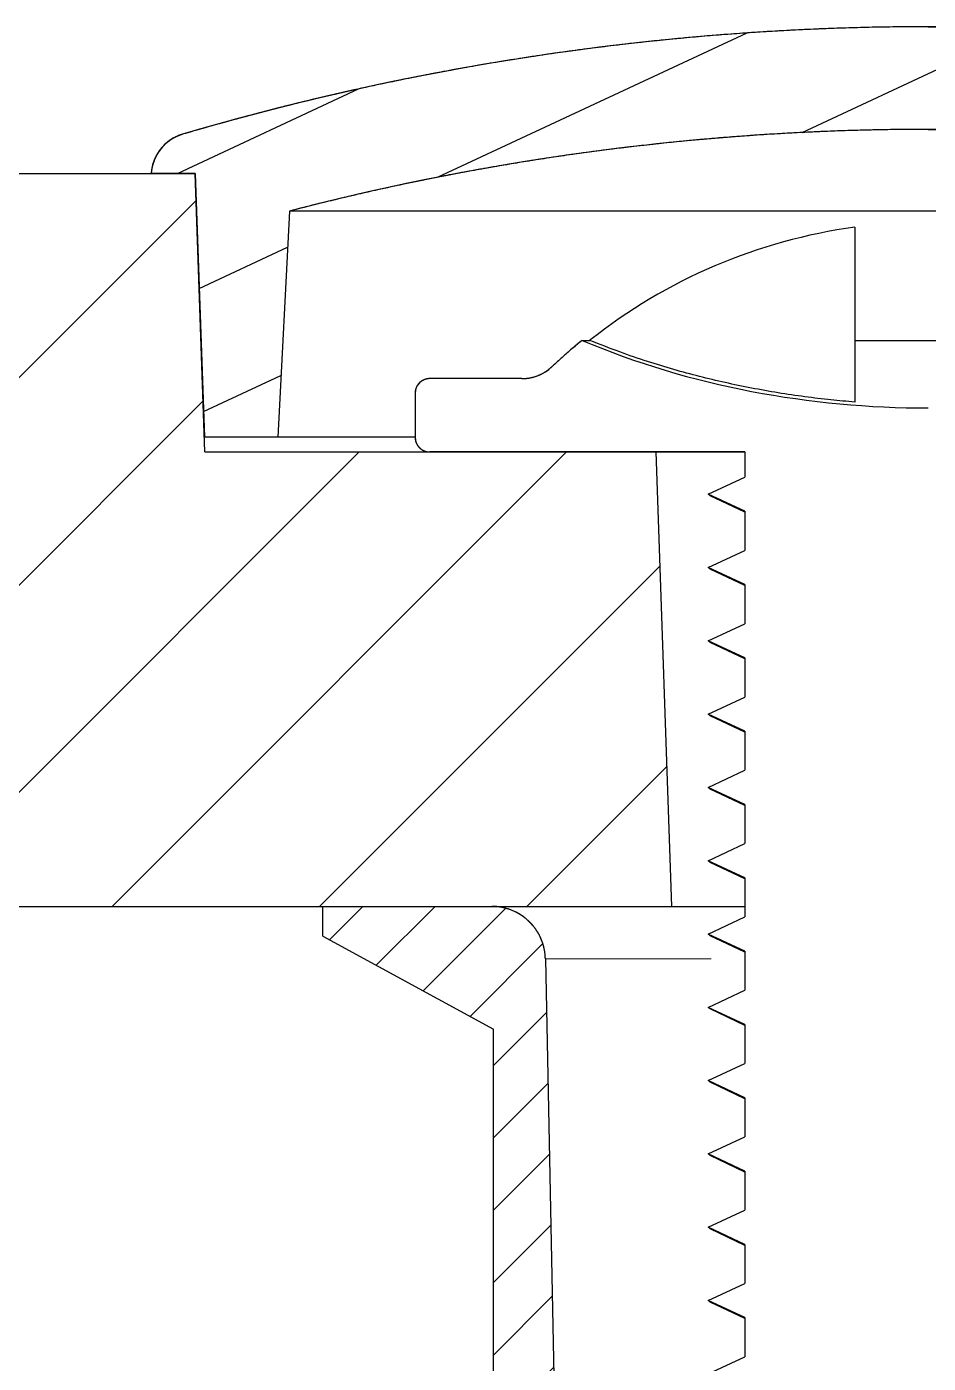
# Model space of a CAD drawing. Header units: millimetres. Extents: x 15 to 334, y 2 to 223.
# Drawn here: x 140.52 to 146.67, y 112.53 to 121.65 of the extents above; entities that cross this region are included whole.
import ezdxf

# ---------------------------------------------------------------- set-up
doc = ezdxf.new("R2010")
doc.units = ezdxf.units.MM
doc.layers.add('HATCH', color=56, linetype='Continuous')
doc.layers.add('SLD-0', color=179, linetype='Continuous')
doc.layers.add('PART', color=179, linetype='Continuous', lineweight=15)

msp = doc.modelspace()

# ---------------------------------------------------------------- hatches: boundary and pattern name
at = {"linetype": 'Continuous'}
h = msp.add_hatch(dxfattribs=at)
h.set_pattern_fill('ANSI31', color=2, scale=0.243711, angle=160, style=0)
edge = h.paths.add_edge_path(flags=0)
edge.add_spline(control_points=[(151.7556, 120.9145), (151.8798, 120.8779), (151.961, 120.777), (151.9701, 120.6478)], knot_values=[0, 0, 0, 0, 1, 1, 1, 1], weights=[1, 0.880922, 0.880922, 1], degree=3, periodic=0)
edge.add_line((151.9701, 120.6478), (151.6701, 120.6478))
edge.add_line((151.6701, 120.6478), (151.6073, 118.8478))
edge.add_line((151.6073, 118.8478), (151.1073, 118.8478))
edge.add_line((151.1073, 118.8478), (151.0264, 120.3904))
edge.add_spline(control_points=[(151.0264, 120.3904), (149.602, 120.761), (148.142, 120.9478), (146.6701, 120.9478)], knot_values=[0, 0, 0, 0, 1, 1, 1, 1], weights=[1, 0.994608, 0.994608, 1], degree=3, periodic=0)
edge.add_spline(control_points=[(146.6701, 120.9478), (145.1982, 120.9478), (143.7383, 120.761), (142.3138, 120.3904)], knot_values=[0, 0, 0, 0, 1, 1, 1, 1], weights=[1, 0.994608, 0.994608, 1], degree=3, periodic=0)
edge.add_line((142.3138, 120.3904), (142.233, 118.8478))
edge.add_line((142.233, 118.8478), (141.733, 118.8478))
edge.add_line((141.733, 118.8478), (141.6701, 120.6478))
edge.add_line((141.6701, 120.6478), (141.3701, 120.6478))
edge.add_spline(control_points=[(141.3701, 120.6478), (141.3792, 120.777), (141.4604, 120.8779), (141.5846, 120.9145)], knot_values=[0, 0, 0, 0, 1, 1, 1, 1], weights=[1, 0.880922, 0.880922, 1], degree=3, periodic=0)
edge.add_spline(control_points=[(141.5846, 120.9145), (143.2388, 121.4017), (144.9456, 121.6478), (146.6701, 121.6478)], knot_values=[0, 0, 0, 0, 1, 1, 1, 1], weights=[1, 0.993175, 0.993175, 1], degree=3, periodic=0)
edge.add_spline(control_points=[(146.6701, 121.6478), (148.3946, 121.6478), (150.1014, 121.4017), (151.7556, 120.9145)], knot_values=[0, 0, 0, 0, 1, 1, 1, 1], weights=[1, 0.993175, 0.993175, 1], degree=3, periodic=0)
h = msp.add_hatch(dxfattribs=at)
h.set_pattern_fill('ANSI31', color=2, scale=0.31496, style=0)
h.paths.add_polyline_path([(54.6038, 118.7478), (54.6701, 120.6478), (57.8706, 120.6478), (57.9457, 118.4978), (59.1701, 118.4978), (59.2147, 117.6478), (137.1256, 117.6478), (137.1701, 118.4978), (138.3945, 118.4978), (138.4696, 120.6478), (141.6701, 120.6478), (141.7365, 118.7478), (144.8119, 118.7478), (144.9201, 115.6478), (140.2508, 115.6478), (140.1701, 117.1871), (139.1701, 117.1871), (139.0894, 115.6478), (118.1701, 115.6478), (118.1544, 115.9478), (78.1858, 115.9478), (78.1701, 115.6478), (57.2508, 115.6478), (57.1701, 117.1871), (56.1701, 117.1871), (56.0894, 115.6478), (51.4201, 115.6478), (51.5284, 118.7478)], flags=0)
at = {"layer": 'HATCH'}
h = msp.add_hatch(dxfattribs=at)
h.set_pattern_fill('ANSI31', color=2, scale=0.11, style=0)
edge = h.paths.add_edge_path(flags=0)
edge.add_line((145.7284, 101.4798), (145.7488, 100.4812))
edge.add_line((145.7488, 100.4812), (145.8802, 85.5914))
edge.add_line((145.8802, 85.5914), (145.8802, 84.5794))
edge.add_line((145.8802, 84.5794), (145.3742, 84.5794))
edge.add_line((145.3742, 84.5794), (145.3742, 85.5914))
edge.add_line((145.3742, 85.5914), (144.008, 85.5914))
edge.add_line((144.008, 85.5914), (143.755, 87.0082))
edge.add_line((143.755, 87.0082), (143.755, 88.7286))
edge.add_line((143.755, 88.7286), (143.4545, 90.4316))
edge.add_line((143.4545, 90.4316), (144.0232, 90.6386))
edge.add_line((144.0232, 90.6386), (143.4514, 92.0682))
edge.add_line((143.4514, 92.0682), (143.4514, 93.2826))
edge.add_line((143.4514, 93.2826), (144.0586, 93.2826))
edge.add_line((144.0586, 93.2826), (144.0586, 93.4472))
edge.add_line((144.0586, 93.4472), (144.0586, 96.2174))
edge.add_line((144.0586, 96.2174), (144.0586, 96.4198))
edge.add_line((144.0586, 96.4198), (143.4514, 97.9378))
edge.add_line((143.4514, 97.9378), (143.4514, 99.1522))
edge.add_line((143.4514, 99.1522), (144.0586, 99.1522))
edge.add_line((144.0586, 99.1522), (144.0586, 99.3546))
edge.add_line((144.0586, 99.3546), (143.4514, 100.8726))
edge.add_line((143.4514, 100.8726), (143.4514, 102.087))
edge.add_line((143.4514, 102.087), (144.0586, 102.087))
edge.add_line((144.0586, 102.087), (144.0586, 105.2242))
edge.add_line((144.0586, 105.2242), (143.4514, 106.7422))
edge.add_line((143.4514, 106.7422), (143.4514, 107.9566))
edge.add_line((143.4514, 107.9566), (144.0586, 107.9566))
edge.add_line((144.0586, 107.9566), (144.0586, 108.159))
edge.add_line((144.0586, 108.159), (143.4514, 109.677))
edge.add_line((143.4514, 109.677), (143.7044, 111.9034))
edge.add_line((143.7044, 111.9034), (143.7044, 114.8106))
edge.add_line((143.7044, 114.8106), (142.5406, 115.4454))
edge.add_line((142.5406, 115.4454), (142.5406, 115.6478))
edge.add_line((142.5406, 115.6478), (143.6943, 115.6478))
edge.add_spline(control_points=[(143.6943, 115.6478), (143.9042, 115.6478), (144.0542, 115.5009), (144.0585, 115.291)], knot_values=[0, 0, 0, 0, 1, 1, 1, 1], weights=[1, 0.809532, 0.809532, 1], degree=3, periodic=0)
edge.add_line((144.0585, 115.291), (144.1547, 110.5878))
edge.add_line((144.1547, 110.5878), (145.7284, 101.4798))

# ---------------------------------------------------------------- linework, layer by layer
for p, q in [((142.5406, 115.4454), (142.5406, 115.6478)), ((142.5406, 115.6478), (143.6943, 115.6478)), ((142.5406, 115.4454), (143.7044, 114.8106)), ((144.0585, 115.291), (144.1547, 110.5878)), ((143.7044, 111.9034), (143.7044, 114.8106))]:
    msp.add_line(p, q, dxfattribs=at)
msp.add_rational_spline([(144.0585, 115.291), (144.0542, 115.5009), (143.9042, 115.6478), (143.6943, 115.6478)], [1, 0.809531952, 0.809531952, 1], degree=3, dxfattribs=at)
at = {"layer": 'PART', "color": 179, "linetype": 'Continuous'}
for p, q in [((142.5406, 115.4454), (142.5406, 115.6478)), ((142.5406, 115.6478), (143.6943, 115.6478)), ((142.5406, 115.4454), (142.5406, 115.6478)), ((142.5406, 115.4454), (143.7044, 114.8106)), ((142.5406, 115.4454), (143.7044, 114.8106)), ((144.0585, 115.291), (144.1547, 110.5878)), ((145.1898, 115.291), (144.0585, 115.291)), ((144.0585, 115.291), (144.1547, 110.5878)), ((143.7044, 111.9034), (143.7044, 114.8106)), ((143.7044, 111.9034), (143.7044, 114.8106))]:
    msp.add_line(p, q, dxfattribs=at)
msp.add_arc((143.6943, 115.2835), 0.3643, 1.17138, 90, dxfattribs=at)
msp.add_open_spline([(144.0585, 115.291), (144.0585, 115.2923), (144.0584, 115.295), (144.0583, 115.299), (144.0581, 115.303), (144.0578, 115.307), (144.0575, 115.3111), (144.0572, 115.3152), (144.0568, 115.3192), (144.0564, 115.3233), (144.0559, 115.3274), (144.0554, 115.3315), (144.0548, 115.3357), (144.0542, 115.3398), (144.0535, 115.3439), (144.0528, 115.3481), (144.052, 115.3522), (144.0512, 115.3564), (144.0503, 115.3606), (144.0494, 115.3647), (144.0484, 115.3689), (144.0474, 115.3731), (144.0463, 115.3773), (144.0452, 115.3814), (144.044, 115.3856), (144.0427, 115.3898), (144.0414, 115.394), (144.0401, 115.3981), (144.0387, 115.4023), (144.0372, 115.4065), (144.0357, 115.4106), (144.0341, 115.4148), (144.0325, 115.4189), (144.0308, 115.423), (144.0291, 115.4271), (144.0273, 115.4312), (144.0255, 115.4353), (144.0236, 115.4394), (144.0216, 115.4435), (144.0196, 115.4475), (144.0175, 115.4516), (144.0154, 115.4556), (144.0132, 115.4596), (144.011, 115.4635), (144.0087, 115.4675), (144.0064, 115.4714), (144.004, 115.4753), (144.0016, 115.4792), (143.9991, 115.4831), (143.9965, 115.4869), (143.994, 115.4907), (143.9913, 115.4945), (143.9886, 115.4982), (143.9859, 115.5019), (143.9831, 115.5056), (143.9802, 115.5093), (143.9773, 115.5129), (143.9744, 115.5165), (143.9714, 115.52), (143.9684, 115.5235), (143.9653, 115.527), (143.9622, 115.5304), (143.959, 115.5338), (143.9558, 115.5372), (143.9525, 115.5405), (143.9492, 115.5438), (143.9459, 115.547), (143.9425, 115.5502), (143.9391, 115.5533), (143.9356, 115.5564), (143.9321, 115.5595), (143.9286, 115.5625), (143.925, 115.5655), (143.9214, 115.5684), (143.9178, 115.5712), (143.9141, 115.5741), (143.9104, 115.5768), (143.9067, 115.5795), (143.9029, 115.5822), (143.8991, 115.5848), (143.8953, 115.5874), (143.8914, 115.5899), (143.8875, 115.5924), (143.8836, 115.5948), (143.8797, 115.5971), (143.8757, 115.5994), (143.8718, 115.6017), (143.8678, 115.6039), (143.8637, 115.606), (143.8597, 115.6081), (143.8556, 115.6102), (143.8516, 115.6121), (143.8475, 115.6141), (143.8434, 115.6159), (143.8393, 115.6178), (143.8351, 115.6195), (143.831, 115.6212), (143.8269, 115.6229), (143.8227, 115.6245), (143.8185, 115.626), (143.8143, 115.6275), (143.8102, 115.6289), (143.806, 115.6303), (143.8018, 115.6316), (143.7976, 115.6329), (143.7934, 115.6341), (143.7892, 115.6353), (143.785, 115.6364), (143.7808, 115.6374), (143.7766, 115.6384), (143.7724, 115.6394), (143.7682, 115.6403), (143.764, 115.6411), (143.7598, 115.6419), (143.7557, 115.6426), (143.7515, 115.6433), (143.7473, 115.644), (143.7432, 115.6446), (143.739, 115.6451), (143.7349, 115.6456), (143.7308, 115.646), (143.7267, 115.6464), (143.7226, 115.6468), (143.7185, 115.647), (143.7144, 115.6473), (143.7103, 115.6475), (143.7063, 115.6477), (143.7023, 115.6478), (143.6983, 115.6478), (143.6956, 115.6478), (143.6943, 115.6478)], degree=3, knots=[0, 0, 0, 0, 0.0039927, 0.0080031, 0.012031, 0.0160763, 0.0201388, 0.0242185, 0.0283152, 0.0324286, 0.0365588, 0.0407054, 0.0448683, 0.0490474, 0.0532425, 0.0574533, 0.0616797, 0.0659215, 0.0701784, 0.0744504, 0.078737, 0.0830382, 0.0873537, 0.0916833, 0.0960267, 0.1003836, 0.1047539, 0.1091373, 0.1135335, 0.1179423, 0.1223634, 0.1267964, 0.1312412, 0.1356974, 0.1401648, 0.1446431, 0.1491319, 0.1536309, 0.15814, 0.1626586, 0.1671865, 0.1717235, 0.1762691, 0.180823, 0.185385, 0.1899546, 0.1945315, 0.1991154, 0.203706, 0.2083028, 0.2129055, 0.2175139, 0.2221274, 0.2267458, 0.2313687, 0.2359956, 0.2406264, 0.2452605, 0.2498976, 0.2545374, 0.2591794, 0.2638233, 0.2684688, 0.2731153, 0.2777627, 0.2824104, 0.2870581, 0.2917054, 0.2963519, 0.3009974, 0.3056413, 0.3102833, 0.3149231, 0.3195602, 0.3241943, 0.3288251, 0.3334521, 0.3380749, 0.3426933, 0.3473068, 0.3519152, 0.3565179, 0.3611147, 0.3657053, 0.3702892, 0.3748661, 0.3794357, 0.3839977, 0.3885516, 0.3930972, 0.3976342, 0.4021621, 0.4066808, 0.4111898, 0.4156888, 0.4201776, 0.4246559, 0.4291233, 0.4335795, 0.4380243, 0.4424573, 0.4468784, 0.4512872, 0.4556834, 0.4600668, 0.4644371, 0.468794, 0.4731374, 0.477467, 0.4817825, 0.4860837, 0.4903704, 0.4946423, 0.4988992, 0.503141, 0.5073674, 0.5115782, 0.5157733, 0.5199524, 0.5241153, 0.5282619, 0.5323921, 0.5365055, 0.5406022, 0.5446819, 0.5487444, 0.5527897, 0.5568176, 0.560828, 0.5648207, 0.5648207, 0.5648207, 0.5648207], dxfattribs=at)
at = {"layer": 'SLD-0', "color": 179, "linetype": 'Continuous'}
for p, q in [((138.3694, 120.6478), (141.6701, 120.6478)), ((138.4696, 120.6478), (141.6701, 120.6478)), ((141.6701, 120.6478), (141.3701, 120.6478)), ((141.7365, 118.7478), (141.6701, 120.6478)), ((141.7365, 118.7478), (141.6701, 120.6478)), ((141.6701, 120.6478), (141.733, 118.8478)), ((142.3138, 120.3904), (142.233, 118.8478)), ((142.3138, 120.3904), (142.233, 118.8478)), ((151.0264, 120.3904), (142.3138, 120.3904)), ((146.1701, 120.2804), (146.1701, 119.0879)), ((144.309, 119.5089), (144.3626, 119.5089)), ((146.1701, 119.5089), (147.1701, 119.5089)), ((143.8984, 119.2478), (143.2701, 119.2478)), ((143.8984, 119.2478), (143.2701, 119.2478)), ((143.1701, 119.1478), (143.1701, 118.8478)), ((143.1701, 119.1478), (143.1701, 118.8478)), ((143.1701, 118.8478), (141.733, 118.8478)), ((142.233, 118.8478), (141.733, 118.8478)), ((141.7365, 118.7478), (145.4201, 118.7478)), ((141.7365, 118.7478), (144.8119, 118.7478)), ((145.4201, 118.7478), (143.2701, 118.7478)), ((144.8119, 118.7478), (144.9201, 115.6478)), ((144.8119, 118.7478), (144.9201, 115.6478)), ((145.4201, 118.7478), (145.4201, 118.5762)), ((145.4201, 118.7478), (145.4201, 118.5762)), ((145.1701, 118.4596), (145.4201, 118.5762)), ((145.1701, 118.4596), (145.4201, 118.5762)), ((145.1797, 118.4506), (145.1701, 118.4596)), ((145.4201, 118.343), (145.1701, 118.4596)), ((145.4201, 118.343), (145.1701, 118.4596)), ((145.1797, 118.4506), (145.418, 118.3386)), ((145.4201, 118.343), (145.4201, 118.0762)), ((145.4201, 118.343), (145.4201, 118.0762)), ((145.1701, 117.9596), (145.4201, 118.0762)), ((145.1701, 117.9596), (145.4201, 118.0762)), ((145.1797, 117.9506), (145.1701, 117.9596)), ((145.4201, 117.843), (145.1701, 117.9596)), ((145.4201, 117.843), (145.1701, 117.9596)), ((145.1797, 117.9506), (145.418, 117.8386)), ((145.4201, 117.843), (145.4201, 117.5762)), ((145.4201, 117.843), (145.4201, 117.5762)), ((145.1701, 117.4596), (145.4201, 117.5762)), ((145.1701, 117.4596), (145.4201, 117.5762)), ((145.1797, 117.4506), (145.1701, 117.4596)), ((145.4201, 117.343), (145.1701, 117.4596)), ((145.4201, 117.343), (145.1701, 117.4596)), ((145.1797, 117.4506), (145.418, 117.3386)), ((145.4201, 117.343), (145.4201, 117.0762)), ((145.4201, 117.343), (145.4201, 117.0762)), ((145.1701, 116.9596), (145.4201, 117.0762)), ((145.1701, 116.9596), (145.4201, 117.0762)), ((145.1797, 116.9506), (145.1701, 116.9596)), ((145.4201, 116.843), (145.1701, 116.9596)), ((145.4201, 116.843), (145.1701, 116.9596)), ((145.1797, 116.9506), (145.418, 116.8386)), ((145.4201, 116.843), (145.4201, 116.5762)), ((145.4201, 116.843), (145.4201, 116.5762)), ((145.1701, 116.4596), (145.4201, 116.5762)), ((145.1701, 116.4596), (145.4201, 116.5762)), ((145.1797, 116.4506), (145.1701, 116.4596)), ((145.4201, 116.343), (145.1701, 116.4596)), ((145.4201, 116.343), (145.1701, 116.4596)), ((145.1797, 116.4506), (145.418, 116.3386)), ((145.4201, 116.343), (145.4201, 116.0762)), ((145.4201, 116.343), (145.4201, 116.0762)), ((145.1701, 115.9596), (145.4201, 116.0762)), ((145.1701, 115.9596), (145.4201, 116.0762)), ((145.1797, 115.9506), (145.1701, 115.9596)), ((145.4201, 115.843), (145.1701, 115.9596)), ((145.4201, 115.843), (145.1701, 115.9596)), ((145.1797, 115.9506), (145.418, 115.8386)), ((145.4201, 115.843), (145.4201, 115.5762)), ((145.4201, 115.843), (145.4201, 115.5762)), ((51.0377, 115.6478), (145.4201, 115.6478)), ((140.2508, 115.6478), (144.9201, 115.6478)), ((145.1701, 115.4596), (145.4201, 115.5762)), ((145.1701, 115.4596), (145.4201, 115.5762)), ((145.1797, 115.4506), (145.1701, 115.4596)), ((145.4201, 115.343), (145.1701, 115.4596)), ((145.4201, 115.343), (145.1701, 115.4596)), ((145.1797, 115.4506), (145.418, 115.3386)), ((145.4201, 115.343), (145.4201, 115.0762)), ((145.4201, 115.343), (145.4201, 115.0762)), ((145.1701, 114.9596), (145.4201, 115.0762)), ((145.1701, 114.9596), (145.4201, 115.0762)), ((145.1797, 114.9506), (145.1701, 114.9596)), ((145.4201, 114.843), (145.1701, 114.9596)), ((145.4201, 114.843), (145.1701, 114.9596)), ((145.1797, 114.9506), (145.418, 114.8386)), ((145.4201, 114.843), (145.4201, 114.5762)), ((145.4201, 114.843), (145.4201, 114.5762)), ((145.1701, 114.4596), (145.4201, 114.5762)), ((145.1701, 114.4596), (145.4201, 114.5762)), ((145.1797, 114.4506), (145.1701, 114.4596)), ((145.4201, 114.343), (145.1701, 114.4596)), ((145.4201, 114.343), (145.1701, 114.4596)), ((145.1797, 114.4506), (145.418, 114.3386)), ((145.4201, 114.343), (145.4201, 114.0762)), ((145.4201, 114.343), (145.4201, 114.0762)), ((145.1701, 113.9596), (145.4201, 114.0762)), ((145.1701, 113.9596), (145.4201, 114.0762)), ((145.1797, 113.9506), (145.1701, 113.9596)), ((145.4201, 113.843), (145.1701, 113.9596)), ((145.4201, 113.843), (145.1701, 113.9596)), ((145.1797, 113.9506), (145.418, 113.8386)), ((145.4201, 113.843), (145.4201, 113.5762)), ((145.4201, 113.843), (145.4201, 113.5762)), ((145.1701, 113.4596), (145.4201, 113.5762)), ((145.1701, 113.4596), (145.4201, 113.5762)), ((145.1797, 113.4506), (145.1701, 113.4596)), ((145.4201, 113.343), (145.1701, 113.4596)), ((145.4201, 113.343), (145.1701, 113.4596)), ((145.1797, 113.4506), (145.418, 113.3386)), ((145.4201, 113.343), (145.4201, 113.0762)), ((145.4201, 113.343), (145.4201, 113.0762)), ((145.1701, 112.9596), (145.4201, 113.0762)), ((145.1701, 112.9596), (145.4201, 113.0762)), ((145.1797, 112.9506), (145.1701, 112.9596)), ((145.4201, 112.843), (145.1701, 112.9596)), ((145.4201, 112.843), (145.1701, 112.9596)), ((145.1797, 112.9506), (145.418, 112.8386)), ((145.4201, 112.843), (145.4201, 112.5762)), ((145.4201, 112.843), (145.4201, 112.5762)), ((145.1701, 112.4596), (145.4201, 112.5762)), ((145.1701, 112.4596), (145.4201, 112.5762))]:
    msp.add_line(p, q, dxfattribs=at)
at = {"layer": 'SLD-0'}
for p, q in [((138.4696, 120.6478), (141.6701, 120.6478)), ((141.6701, 120.6478), (141.3701, 120.6478)), ((141.7365, 118.7478), (141.6701, 120.6478)), ((141.6701, 120.6478), (141.733, 118.8478)), ((142.3138, 120.3904), (142.233, 118.8478)), ((142.233, 118.8478), (141.733, 118.8478)), ((141.7365, 118.7478), (144.8119, 118.7478)), ((144.8119, 118.7478), (144.9201, 115.6478)), ((140.2508, 115.6478), (144.9201, 115.6478))]:
    msp.add_line(p, q, dxfattribs=at)
at = {"layer": 'SLD-0', "color": 179, "linetype": 'Continuous'}
for centre, radius, start, end in [((146.6701, 103.6478), 18, 73.58886, 106.41114), ((141.6694, 120.6267), 0.3, 106.41114, 175.96413), ((146.6701, 103.6478), 17.3, 75.41539, 104.58461), ((146.6701, 116.6058), 3.7085, 97.74854, 128.47975), ((146.6701, 116.6058), 3.742, 129.12161, 133.29266), ((143.8984, 119.5478), 0.3, 270, 313.29266), ((143.2701, 119.1478), 0.1, 90, 180), ((143.2701, 118.8478), 0.1, 180, 270)]:
    msp.add_arc(centre, radius, start, end, dxfattribs=at)
at = {"layer": 'SLD-0'}
for points, weights in [([(146.6701, 121.6478), (144.9456, 121.6478), (143.2388, 121.4017), (141.5846, 120.9145)], [1, 0.9931749102, 0.9931749102, 1]), ([(146.6701, 121.6478), (148.3946, 121.6478), (150.1014, 121.4017), (151.7556, 120.9145)], [1, 0.9931749102, 0.9931749102, 1]), ([(141.5846, 120.9145), (141.4604, 120.8779), (141.3792, 120.777), (141.3701, 120.6478)], [1, 0.8809221625, 0.8809221625, 1]), ([(146.6701, 120.9478), (145.1982, 120.9478), (143.7383, 120.761), (142.3138, 120.3904)], [1, 0.9946076693, 0.9946076693, 1]), ([(146.6701, 120.9478), (148.142, 120.9478), (149.602, 120.761), (151.0264, 120.3904)], [1, 0.9946076693, 0.9946076693, 1])]:
    msp.add_rational_spline(points, weights, degree=3, dxfattribs=at)
at = {"layer": 'SLD-0', "color": 179, "linetype": 'Continuous'}
for points, knots in [([(146.6701, 121.6478), (146.6166, 121.6478), (146.5095, 121.6474), (146.3488, 121.6452), (146.188, 121.6416), (146.0272, 121.6366), (145.8664, 121.6301), (145.7055, 121.6222), (145.5447, 121.6129), (145.3839, 121.6021), (145.2232, 121.5898), (145.0625, 121.5762), (144.9019, 121.561), (144.7414, 121.5445), (144.5811, 121.5265), (144.4209, 121.507), (144.2609, 121.4861), (144.101, 121.4638), (143.9414, 121.4401), (143.782, 121.4149), (143.6228, 121.3883), (143.4639, 121.3602), (143.3053, 121.3308), (143.147, 121.2999), (142.989, 121.2677), (142.8314, 121.234), (142.6741, 121.1989), (142.5171, 121.1625), (142.3606, 121.1246), (142.2045, 121.0854), (142.0488, 121.0448), (141.8936, 121.0028), (141.7389, 120.9594), (141.636, 120.9296), (141.5846, 120.9145)], [0, 0, 0, 0, 0.160616, 0.321328, 0.48213, 0.643015, 0.803979, 0.965013, 1.126112, 1.287269, 1.448478, 1.609732, 1.771025, 1.93235, 2.093702, 2.255073, 2.416456, 2.577847, 2.739237, 2.900621, 3.061992, 3.223343, 3.384668, 3.545961, 3.707215, 3.868424, 4.029581, 4.19068, 4.351715, 4.512678, 4.673564, 4.834366, 4.995078, 5.155693, 5.155693, 5.155693, 5.155693]), ([(146.6701, 121.6478), (146.7237, 121.6478), (146.8308, 121.6474), (146.9915, 121.6452), (147.1522, 121.6416), (147.313, 121.6366), (147.4739, 121.6301), (147.6347, 121.6222), (147.7955, 121.6129), (147.9563, 121.6021), (148.1171, 121.5898), (148.2777, 121.5762), (148.4383, 121.561), (148.5988, 121.5445), (148.7591, 121.5265), (148.9193, 121.507), (149.0794, 121.4861), (149.2392, 121.4638), (149.3988, 121.4401), (149.5582, 121.4149), (149.7174, 121.3883), (149.8763, 121.3602), (150.0349, 121.3308), (150.1932, 121.2999), (150.3512, 121.2677), (150.5089, 121.234), (150.6662, 121.1989), (150.8231, 121.1625), (150.9796, 121.1246), (151.1357, 121.0854), (151.2914, 121.0448), (151.4466, 121.0028), (151.6014, 120.9594), (151.7043, 120.9296), (151.7556, 120.9145)], [0, 0, 0, 0, 0.160616, 0.321328, 0.48213, 0.643015, 0.803979, 0.965013, 1.126112, 1.287269, 1.448478, 1.609732, 1.771025, 1.93235, 2.093702, 2.255073, 2.416456, 2.577847, 2.739237, 2.900621, 3.061992, 3.223343, 3.384668, 3.545961, 3.707215, 3.868424, 4.029581, 4.19068, 4.351715, 4.512678, 4.673564, 4.834366, 4.995078, 5.155693, 5.155693, 5.155693, 5.155693]), ([(141.5846, 120.9145), (141.5829, 120.914), (141.5795, 120.913), (141.5743, 120.9113), (141.5692, 120.9095), (141.5641, 120.9077), (141.559, 120.9057), (141.5539, 120.9036), (141.5488, 120.9015), (141.5437, 120.8992), (141.5387, 120.8968), (141.5337, 120.8943), (141.5287, 120.8917), (141.5237, 120.889), (141.5188, 120.8862), (141.5139, 120.8833), (141.5091, 120.8803), (141.5043, 120.8772), (141.4995, 120.874), (141.4948, 120.8707), (141.4901, 120.8673), (141.4855, 120.8638), (141.481, 120.8602), (141.4765, 120.8565), (141.4721, 120.8527), (141.4677, 120.8489), (141.4634, 120.8449), (141.4592, 120.8408), (141.4551, 120.8367), (141.451, 120.8325), (141.447, 120.8282), (141.4431, 120.8238), (141.4393, 120.8193), (141.4356, 120.8148), (141.432, 120.8102), (141.4284, 120.8055), (141.425, 120.8007), (141.4216, 120.7959), (141.4184, 120.7911), (141.4152, 120.7861), (141.4121, 120.7811), (141.4092, 120.7761), (141.4063, 120.771), (141.4036, 120.7659), (141.4009, 120.7607), (141.3984, 120.7555), (141.396, 120.7503), (141.3936, 120.745), (141.3914, 120.7397), (141.3893, 120.7343), (141.3873, 120.729), (141.3854, 120.7236), (141.3836, 120.7182), (141.382, 120.7128), (141.3804, 120.7073), (141.3789, 120.7019), (141.3776, 120.6965), (141.3763, 120.691), (141.3752, 120.6856), (141.3742, 120.6802), (141.3732, 120.6748), (141.3724, 120.6694), (141.3717, 120.664), (141.3711, 120.6586), (141.3705, 120.6532), (141.3702, 120.6496), (141.3701, 120.6478)], [0, 0, 0, 0, 0.005362, 0.0107533, 0.0161732, 0.0216209, 0.027096, 0.0325975, 0.0381249, 0.0436773, 0.0492539, 0.0548539, 0.0604766, 0.0661209, 0.0717862, 0.0774714, 0.0831756, 0.088898, 0.0946374, 0.1003931, 0.1061639, 0.1119489, 0.117747, 0.1235572, 0.1293784, 0.1352096, 0.1410496, 0.1468975, 0.1527521, 0.1586123, 0.1644769, 0.1703449, 0.1762152, 0.1820866, 0.187958, 0.1938282, 0.1996963, 0.2055609, 0.2114211, 0.2172756, 0.2231235, 0.2289636, 0.2347948, 0.240616, 0.2464262, 0.2522243, 0.2580093, 0.2637801, 0.2695357, 0.2752752, 0.2809975, 0.2867018, 0.292387, 0.2980522, 0.3036966, 0.3093192, 0.3149193, 0.3204959, 0.3260483, 0.3315756, 0.3370772, 0.3425522, 0.348, 0.3534199, 0.3588111, 0.3641732, 0.3641732, 0.3641732, 0.3641732]), ([(146.6701, 120.9478), (146.6244, 120.9478), (146.5328, 120.9475), (146.3955, 120.9458), (146.2581, 120.9431), (146.1207, 120.9393), (145.9833, 120.9344), (145.8458, 120.9284), (145.7084, 120.9213), (145.571, 120.9131), (145.4337, 120.9038), (145.2963, 120.8934), (145.1591, 120.8819), (145.0219, 120.8693), (144.8848, 120.8557), (144.7478, 120.8409), (144.6109, 120.825), (144.4742, 120.8081), (144.3376, 120.7901), (144.2011, 120.7709), (144.0648, 120.7507), (143.9287, 120.7294), (143.7928, 120.7071), (143.657, 120.6836), (143.5215, 120.6591), (143.3862, 120.6335), (143.2512, 120.6068), (143.1164, 120.5791), (142.9819, 120.5503), (142.8477, 120.5205), (142.7137, 120.4896), (142.5801, 120.4576), (142.4468, 120.4246), (142.3581, 120.4019), (142.3138, 120.3904)], [0, 0, 0, 0, 0.137278, 0.274621, 0.412025, 0.549486, 0.686999, 0.82456, 0.962164, 1.099807, 1.237486, 1.375195, 1.51293, 1.650687, 1.788462, 1.926249, 2.064046, 2.201846, 2.339647, 2.477443, 2.615231, 2.753006, 2.890763, 3.028498, 3.166207, 3.303885, 3.441529, 3.579133, 3.716694, 3.854207, 3.991667, 4.129071, 4.266415, 4.403693, 4.403693, 4.403693, 4.403693]), ([(146.6701, 120.9478), (146.7159, 120.9478), (146.8074, 120.9475), (146.9448, 120.9458), (147.0821, 120.9431), (147.2195, 120.9393), (147.357, 120.9344), (147.4944, 120.9284), (147.6318, 120.9213), (147.7692, 120.9131), (147.9066, 120.9038), (148.0439, 120.8934), (148.1811, 120.8819), (148.3183, 120.8693), (148.4554, 120.8557), (148.5924, 120.8409), (148.7293, 120.825), (148.8661, 120.8081), (149.0027, 120.7901), (149.1391, 120.7709), (149.2754, 120.7507), (149.4115, 120.7294), (149.5475, 120.7071), (149.6832, 120.6836), (149.8187, 120.6591), (149.954, 120.6335), (150.089, 120.6068), (150.2238, 120.5791), (150.3583, 120.5503), (150.4926, 120.5205), (150.6265, 120.4896), (150.7601, 120.4576), (150.8935, 120.4246), (150.9821, 120.4019), (151.0264, 120.3904)], [0, 0, 0, 0, 0.137278, 0.274621, 0.412025, 0.549486, 0.686999, 0.82456, 0.962164, 1.099807, 1.237486, 1.375195, 1.51293, 1.650687, 1.788462, 1.926249, 2.064046, 2.201846, 2.339647, 2.477443, 2.615231, 2.753006, 2.890763, 3.028498, 3.166207, 3.303885, 3.441529, 3.579133, 3.716694, 3.854207, 3.991667, 4.129071, 4.266415, 4.403693, 4.403693, 4.403693, 4.403693]), ([(144.309, 119.5089), (144.3002, 119.5017), (144.2827, 119.4873), (144.2565, 119.4655), (144.2306, 119.4434), (144.2049, 119.4211), (144.1794, 119.3986), (144.1541, 119.3758), (144.129, 119.3528), (144.1124, 119.3373), (144.1041, 119.3295)], [0, 0, 0, 0, 0.034047, 0.0680981, 0.1021522, 0.1362076, 0.170263, 0.204317, 0.2383682, 0.2724151, 0.2724151, 0.2724151, 0.2724151]), ([(146.1701, 119.0879), (146.1155, 119.0922), (146.0018, 119.1027), (145.8271, 119.1235), (145.6462, 119.1502), (145.4646, 119.1824), (145.2856, 119.2196), (145.1092, 119.2616), (144.9328, 119.3094), (144.7515, 119.3646), (144.5603, 119.4303), (144.43, 119.481), (144.3626, 119.5089)], [0, 0, 0, 0, 0.1643, 0.342617, 0.52762, 0.712949, 0.895808, 1.075934, 1.256775, 1.444141, 1.644282, 1.863314, 1.863314, 1.863314, 1.863314]), ([(143.8984, 119.2478), (143.9007, 119.2478), (143.9053, 119.2479), (143.9123, 119.2481), (143.9193, 119.2485), (143.9262, 119.2491), (143.9332, 119.2498), (143.9402, 119.2508), (143.9472, 119.2518), (143.9542, 119.2531), (143.9612, 119.2545), (143.9682, 119.256), (143.9751, 119.2578), (143.982, 119.2597), (143.9888, 119.2618), (143.9956, 119.264), (144.0024, 119.2664), (144.0091, 119.269), (144.0157, 119.2717), (144.0223, 119.2746), (144.0287, 119.2776), (144.0351, 119.2808), (144.0415, 119.2841), (144.0477, 119.2876), (144.0538, 119.2912), (144.0599, 119.295), (144.0658, 119.2989), (144.0716, 119.3029), (144.0774, 119.307), (144.083, 119.3113), (144.0884, 119.3157), (144.0938, 119.3202), (144.099, 119.3248), (144.1024, 119.3279), (144.1041, 119.3295)], [0, 0, 0, 0, 0.0069312, 0.0138913, 0.0208785, 0.027891, 0.0349272, 0.041985, 0.0490628, 0.0561586, 0.0632705, 0.0703964, 0.0775346, 0.0846829, 0.0918393, 0.0990019, 0.1061686, 0.1133373, 0.120506, 0.1276727, 0.1348352, 0.1419917, 0.14914, 0.1562781, 0.1634041, 0.170516, 0.1776118, 0.1846895, 0.1917474, 0.1987836, 0.2057961, 0.2127833, 0.2197433, 0.2266746, 0.2266746, 0.2266746, 0.2266746]), ([(143.2701, 119.2478), (143.2694, 119.2478), (143.2679, 119.2478), (143.2657, 119.2478), (143.2634, 119.2476), (143.2611, 119.2474), (143.2588, 119.2472), (143.2565, 119.2469), (143.2542, 119.2466), (143.2519, 119.2462), (143.2496, 119.2457), (143.2473, 119.2452), (143.2449, 119.2446), (143.2426, 119.244), (143.2403, 119.2433), (143.2379, 119.2425), (143.2356, 119.2417), (143.2333, 119.2408), (143.231, 119.2399), (143.2287, 119.2389), (143.2264, 119.2378), (143.2242, 119.2367), (143.2219, 119.2355), (143.2197, 119.2342), (143.2175, 119.2329), (143.2154, 119.2316), (143.2133, 119.2301), (143.2112, 119.2286), (143.2091, 119.2271), (143.2071, 119.2255), (143.2051, 119.2238), (143.2032, 119.2221), (143.2013, 119.2204), (143.1994, 119.2186), (143.1976, 119.2167), (143.1958, 119.2148), (143.1941, 119.2129), (143.1925, 119.2109), (143.1909, 119.2089), (143.1893, 119.2068), (143.1878, 119.2047), (143.1864, 119.2026), (143.185, 119.2004), (143.1837, 119.1982), (143.1825, 119.196), (143.1813, 119.1938), (143.1802, 119.1915), (143.1791, 119.1893), (143.1781, 119.187), (143.1771, 119.1847), (143.1762, 119.1823), (143.1754, 119.18), (143.1747, 119.1777), (143.174, 119.1754), (143.1733, 119.173), (143.1728, 119.1707), (143.1722, 119.1684), (143.1718, 119.166), (143.1714, 119.1637), (143.171, 119.1614), (143.1707, 119.1591), (143.1705, 119.1568), (143.1703, 119.1546), (143.1702, 119.1523), (143.1701, 119.1501), (143.1701, 119.1486), (143.1701, 119.1478)], [0, 0, 0, 0, 0.0022197, 0.0044594, 0.0067187, 0.0089974, 0.011295, 0.0136112, 0.0159457, 0.0182978, 0.0206673, 0.0230537, 0.0254563, 0.0278748, 0.0303085, 0.0327568, 0.0352192, 0.037695, 0.0401836, 0.0426842, 0.0451963, 0.047719, 0.0502516, 0.0527933, 0.0553435, 0.0579013, 0.0604658, 0.0630364, 0.065612, 0.068192, 0.0707754, 0.0733615, 0.0759492, 0.0785378, 0.0811265, 0.0837142, 0.0863002, 0.0888836, 0.0914636, 0.0940393, 0.0966098, 0.0991744, 0.1017321, 0.1042823, 0.1068241, 0.1093567, 0.1118794, 0.1143914, 0.1168921, 0.1193806, 0.1218564, 0.1243188, 0.1267672, 0.1292009, 0.1316193, 0.134022, 0.1364083, 0.1387778, 0.14113, 0.1434644, 0.1457806, 0.1480783, 0.1503569, 0.1526163, 0.1548559, 0.1570757, 0.1570757, 0.1570757, 0.1570757]), ([(143.1701, 118.8478), (143.1701, 118.8471), (143.1701, 118.8456), (143.1702, 118.8434), (143.1703, 118.8411), (143.1705, 118.8389), (143.1707, 118.8366), (143.171, 118.8343), (143.1714, 118.832), (143.1718, 118.8296), (143.1722, 118.8273), (143.1728, 118.825), (143.1733, 118.8227), (143.174, 118.8203), (143.1747, 118.818), (143.1754, 118.8157), (143.1762, 118.8133), (143.1771, 118.811), (143.1781, 118.8087), (143.1791, 118.8064), (143.1802, 118.8042), (143.1813, 118.8019), (143.1825, 118.7997), (143.1837, 118.7975), (143.185, 118.7953), (143.1864, 118.7931), (143.1878, 118.791), (143.1893, 118.7889), (143.1909, 118.7868), (143.1925, 118.7848), (143.1941, 118.7828), (143.1958, 118.7809), (143.1976, 118.779), (143.1994, 118.7771), (143.2013, 118.7753), (143.2032, 118.7736), (143.2051, 118.7719), (143.2071, 118.7702), (143.2091, 118.7686), (143.2112, 118.7671), (143.2133, 118.7656), (143.2154, 118.7641), (143.2175, 118.7628), (143.2197, 118.7615), (143.2219, 118.7602), (143.2242, 118.759), (143.2264, 118.7579), (143.2287, 118.7568), (143.231, 118.7558), (143.2333, 118.7549), (143.2356, 118.754), (143.2379, 118.7532), (143.2403, 118.7524), (143.2426, 118.7517), (143.2449, 118.7511), (143.2473, 118.7505), (143.2496, 118.75), (143.2519, 118.7495), (143.2542, 118.7491), (143.2565, 118.7488), (143.2588, 118.7485), (143.2611, 118.7482), (143.2634, 118.7481), (143.2657, 118.7479), (143.2679, 118.7479), (143.2694, 118.7478), (143.2701, 118.7478)], [0, 0, 0, 0, 0.0022197, 0.0044594, 0.0067187, 0.0089974, 0.011295, 0.0136112, 0.0159457, 0.0182978, 0.0206673, 0.0230537, 0.0254563, 0.0278748, 0.0303085, 0.0327568, 0.0352192, 0.037695, 0.0401836, 0.0426842, 0.0451963, 0.047719, 0.0502516, 0.0527933, 0.0553435, 0.0579013, 0.0604658, 0.0630364, 0.065612, 0.068192, 0.0707754, 0.0733615, 0.0759492, 0.0785378, 0.0811265, 0.0837142, 0.0863002, 0.0888836, 0.0914636, 0.0940393, 0.0966098, 0.0991744, 0.1017321, 0.1042823, 0.1068241, 0.1093567, 0.1118794, 0.1143914, 0.1168921, 0.1193806, 0.1218564, 0.1243188, 0.1267672, 0.1292009, 0.1316193, 0.134022, 0.1364083, 0.1387778, 0.14113, 0.1434644, 0.1457806, 0.1480783, 0.1503569, 0.1526163, 0.1548559, 0.1570757, 0.1570757, 0.1570757, 0.1570757])]:
    msp.add_open_spline(points, degree=3, knots=knots, dxfattribs=at)
msp.add_open_spline([(144.309, 119.5089), (145.0471, 119.196), (145.8678, 119.0479), (146.6695, 119.0478)], degree=3, dxfattribs=at)
msp.add_open_spline([(144.309, 119.5089), (145.0471, 119.196), (145.8678, 119.0479), (146.6695, 119.0478)], degree=3, dxfattribs=at)

doc.saveas('drawing.dxf')
